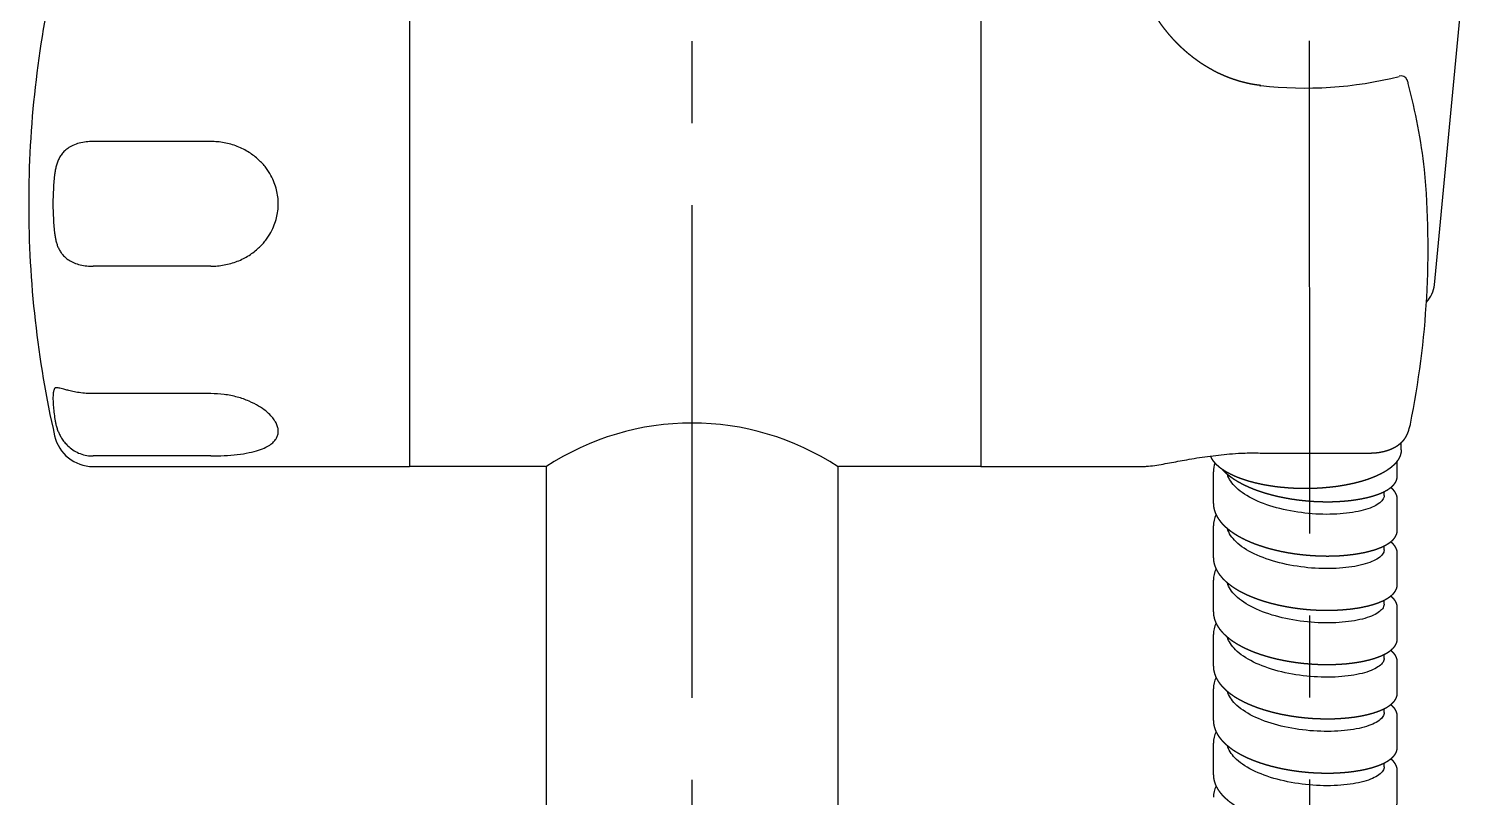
# Model space of a CAD drawing. Header units: millimetres. Extents: x 12827 to 13247, y 6457 to 7051.
# Drawn here: x 12938.92 to 12960.77, y 6679.04 to 6690.74 of the extents above; entities that cross this region are included whole.
import ezdxf

# ---------------------------------------------------------------- set-up
doc = ezdxf.new("R2010")
doc.units = ezdxf.units.MM
doc.header["$LTSCALE"] = 10
doc.linetypes.add('CENTER2', pattern=[1.125, 0.75, -0.125, 0.125, -0.125])
for name, color, linetype in [('CENTER', 1, 'CENTER2'), ('DWG', 7, 'Continuous'), ('W', 7, 'Continuous')]:
    doc.layers.add(name, color=color, linetype=linetype)

# ---------------------------------------------------------------- blocks, each defined once
blk = doc.blocks.new('A$C79601A18')
at = {"layer": 'W'}
for p, q in [((43.885, 49.143), (44.324, 53.746)), ((43.378, 46.627), (43.378, 46.737)), ((43.318, 46.225), (43.318, 46.458)), ((40.518, 45.812), (40.518, 46.295)), ((43.118, 45.932), (43.118, 45.992)), ((43.318, 45.399), (43.318, 45.882)), ((40.518, 44.985), (40.518, 45.469)), ((43.118, 45.105), (43.118, 45.165)), ((43.318, 44.572), (43.318, 45.055)), ((40.518, 44.159), (40.518, 44.642)), ((43.118, 44.279), (43.118, 44.338)), ((43.318, 43.745), (43.318, 44.229)), ((40.518, 43.332), (40.518, 43.816)), ((43.118, 43.452), (43.118, 43.512)), ((43.318, 42.919), (43.318, 43.402)), ((40.518, 42.506), (40.518, 42.989)), ((43.118, 42.626), (43.118, 42.685)), ((43.318, 42.092), (43.318, 42.576)), ((40.518, 41.679), (40.518, 42.162)), ((43.118, 41.799), (43.118, 41.859)), ((43.318, 41.266), (43.318, 41.749))]:
    blk.add_line(p, q, dxfattribs=at)
for centre, radius, start, end in [((43.41, 49.202), 0.479, 317.2842, 352.9621), ((40.904, 46.293), 0.386, 159.6315, 179.6954), ((40.918, 45.465), 0.4, 153.9249, 179.4086), ((40.918, 44.638), 0.4, 153.9249, 179.4086), ((40.918, 43.811), 0.4, 153.9249, 179.4086), ((40.918, 42.985), 0.4, 153.9249, 179.4086), ((40.918, 42.158), 0.4, 153.9249, 179.4086), ((40.918, 41.332), 0.4, 153.9249, 179.4086)]:
    blk.add_arc(centre, radius, start, end, dxfattribs=at)
for points, degree, knots in [([(43.378, 46.627), (43.378, 46.612), (43.376, 46.596), (43.374, 46.581), (43.37, 46.566), (43.366, 46.55), (43.361, 46.535), (43.355, 46.52), (43.348, 46.506), (43.34, 46.491), (43.331, 46.476), (43.321, 46.462), (43.31, 46.447), (43.299, 46.433), (43.287, 46.42), (43.274, 46.406), (43.26, 46.392), (43.245, 46.379), (43.23, 46.366), (43.214, 46.353), (43.197, 46.34), (43.179, 46.328), (43.161, 46.315), (43.142, 46.303), (43.122, 46.291), (43.101, 46.279), (43.08, 46.268), (43.057, 46.256), (43.034, 46.245), (43.011, 46.234), (42.986, 46.223), (42.961, 46.213), (42.936, 46.203), (42.91, 46.193), (42.883, 46.183), (42.855, 46.173), (42.827, 46.164), (42.799, 46.155), (42.769, 46.147), (42.74, 46.139), (42.71, 46.131), (42.68, 46.123), (42.649, 46.116), (42.617, 46.109), (42.586, 46.102), (42.553, 46.096), (42.521, 46.089), (42.488, 46.084), (42.455, 46.078), (42.421, 46.073), (42.387, 46.068), (42.353, 46.064), (42.319, 46.06), (42.284, 46.056), (42.249, 46.053), (42.214, 46.05), (42.179, 46.047), (42.144, 46.044), (42.108, 46.042), (42.073, 46.041), (42.037, 46.039), (42.001, 46.038), (41.966, 46.038), (41.93, 46.037), (41.894, 46.038), (41.858, 46.038), (41.822, 46.039), (41.787, 46.04), (41.751, 46.041), (41.716, 46.043), (41.68, 46.045), (41.645, 46.048), (41.61, 46.051), (41.575, 46.054), (41.54, 46.057), (41.506, 46.061), (41.472, 46.065), (41.438, 46.07), (41.404, 46.075), (41.371, 46.08), (41.337, 46.086), (41.305, 46.091), (41.272, 46.098), (41.241, 46.104), (41.209, 46.111), (41.178, 46.118), (41.147, 46.125), (41.117, 46.133), (41.087, 46.141), (41.058, 46.149), (41.029, 46.158), (41.001, 46.167), (40.973, 46.176), (40.946, 46.186), (40.92, 46.195), (40.894, 46.205), (40.868, 46.215), (40.844, 46.226), (40.82, 46.237), (40.796, 46.248), (40.774, 46.259), (40.752, 46.27), (40.73, 46.282), (40.71, 46.294), (40.69, 46.306), (40.67, 46.319), (40.652, 46.331), (40.634, 46.344), (40.617, 46.357), (40.601, 46.37), (40.586, 46.384), (40.571, 46.397), (40.557, 46.411), (40.545, 46.425), (40.533, 46.439), (40.521, 46.453), (40.511, 46.468), (40.501, 46.483), (40.492, 46.499), (40.484, 46.514), (40.478, 46.53)], 1, [3.141593, 3.141593, 3.166438, 3.191283, 3.216128, 3.240973, 3.265818, 3.290664, 3.315509, 3.340354, 3.365199, 3.390044, 3.414889, 3.439735, 3.464352, 3.48897, 3.513588, 3.538206, 3.562824, 3.587441, 3.612059, 3.636677, 3.661295, 3.685913, 3.71053, 3.735148, 3.759766, 3.784752, 3.809738, 3.834724, 3.85971, 3.884696, 3.909682, 3.934668, 3.959654, 3.98464, 4.009626, 4.034612, 4.059598, 4.084584, 4.109412, 4.134241, 4.159069, 4.183898, 4.208726, 4.233555, 4.258383, 4.283212, 4.30804, 4.332868, 4.357697, 4.382525, 4.407354, 4.432103, 4.456853, 4.481602, 4.506351, 4.531101, 4.55585, 4.580599, 4.605349, 4.630098, 4.654847, 4.679597, 4.704346, 4.729096, 4.753825, 4.778554, 4.803284, 4.828013, 4.852742, 4.877472, 4.902201, 4.92693, 4.95166, 4.976389, 5.001119, 5.025848, 5.050577, 5.075332, 5.100086, 5.12484, 5.149594, 5.174349, 5.199103, 5.223857, 5.248611, 5.273366, 5.29812, 5.322874, 5.347628, 5.372382, 5.397223, 5.422064, 5.446905, 5.471746, 5.496587, 5.521428, 5.546269, 5.57111, 5.595951, 5.620792, 5.645633, 5.670474, 5.695315, 5.720314, 5.745312, 5.770311, 5.79531, 5.820308, 5.845307, 5.870306, 5.895304, 5.920303, 5.945301, 5.9703, 5.995299, 6.020297, 6.046586, 6.072875, 6.099164, 6.124767, 6.124767]), ([(40.652, 46.331), (40.667, 46.315), (40.684, 46.299), (40.701, 46.282), (40.719, 46.266), (40.738, 46.251), (40.757, 46.235), (40.777, 46.22), (40.798, 46.205), (40.819, 46.19), (40.841, 46.176), (40.864, 46.162), (40.887, 46.148), (40.911, 46.134), (40.936, 46.121), (40.961, 46.107), (40.987, 46.094), (41.013, 46.082), (41.04, 46.07), (41.068, 46.057), (41.095, 46.046), (41.124, 46.034), (41.153, 46.023), (41.182, 46.012), (41.212, 46.001), (41.243, 45.991), (41.274, 45.981), (41.305, 45.971), (41.337, 45.962), (41.369, 45.953), (41.401, 45.944), (41.434, 45.936), (41.467, 45.928), (41.5, 45.92), (41.533, 45.913), (41.566, 45.906), (41.6, 45.899), (41.634, 45.893), (41.668, 45.887), (41.702, 45.881), (41.737, 45.876), (41.771, 45.871), (41.805, 45.866), (41.84, 45.862), (41.875, 45.858), (41.909, 45.855), (41.944, 45.851), (41.981, 45.848), (42.018, 45.846), (42.055, 45.843), (42.092, 45.842), (42.129, 45.84), (42.166, 45.839), (42.203, 45.838), (42.239, 45.838), (42.275, 45.838), (42.311, 45.838), (42.347, 45.839), (42.382, 45.84), (42.417, 45.842), (42.451, 45.844), (42.485, 45.846), (42.519, 45.849), (42.552, 45.852), (42.585, 45.855), (42.618, 45.859), (42.65, 45.863), (42.681, 45.868), (42.712, 45.873), (42.742, 45.878), (42.772, 45.883), (42.801, 45.889), (42.829, 45.895), (42.857, 45.901), (42.884, 45.908), (42.911, 45.915), (42.937, 45.922), (42.962, 45.93), (42.986, 45.938), (43.01, 45.946), (43.033, 45.954), (43.055, 45.963), (43.076, 45.972), (43.097, 45.981), (43.117, 45.991), (43.136, 46.001), (43.154, 46.011), (43.172, 46.021), (43.188, 46.032), (43.204, 46.043), (43.219, 46.054), (43.232, 46.065), (43.245, 46.077), (43.257, 46.089), (43.268, 46.101), (43.277, 46.113), (43.285, 46.124), (43.293, 46.136), (43.299, 46.148), (43.305, 46.161), (43.31, 46.173), (43.313, 46.186), (43.316, 46.199), (43.318, 46.212), (43.318, 46.225)], 1, [3.008282, 3.008282, 3.174911, 3.352374, 3.529838, 3.707301, 3.884765, 4.062228, 4.239692, 4.414555, 4.589417, 4.76428, 4.939143, 5.114006, 5.288868, 5.463731, 5.638594, 5.813456, 5.988319, 6.163182, 6.338045, 6.512907, 6.688132, 6.863357, 7.038582, 7.213807, 7.389032, 7.564256, 7.739481, 7.914706, 8.089931, 8.265156, 8.440381, 8.615605, 8.79083, 8.96412, 9.13741, 9.3107, 9.48399, 9.65728, 9.830571, 10.003861, 10.177151, 10.350441, 10.523731, 10.697021, 10.870311, 11.043601, 11.230213, 11.416825, 11.603437, 11.790048, 11.97666, 12.163272, 12.349884, 12.536496, 12.723108, 12.90972, 13.096332, 13.282944, 13.469348, 13.655752, 13.842156, 14.02856, 14.214964, 14.401368, 14.587772, 14.774177, 14.960581, 15.146985, 15.333389, 15.519793, 15.70704, 15.894286, 16.081533, 16.268779, 16.456026, 16.643272, 16.830519, 17.017765, 17.205012, 17.392258, 17.579505, 17.766751, 17.95705, 18.14735, 18.337649, 18.527948, 18.718248, 18.908547, 19.098846, 19.289146, 19.479445, 19.669744, 19.860044, 20.050343, 20.222317, 20.394291, 20.566265, 20.738239, 20.910213, 21.082187, 21.254161, 21.426135, 21.598109, 21.770083, 21.770083]), ([(43.118, 45.932), (43.118, 45.926), (43.114, 45.878), (43.038, 45.789), (42.781, 45.691), (42.408, 45.639), (41.969, 45.648), (41.523, 45.722), (41.13, 45.858), (40.847, 46.042), (40.752, 46.184), (40.731, 46.256)], 3, [83.745517, 83.745517, 83.745517, 83.745517, 83.798459, 84.167615, 84.536771, 84.905927, 85.275084, 85.64424, 86.013396, 86.382552, 86.739306, 86.739306, 86.739306, 86.739306]), ([(43.318, 45.882), (43.318, 45.894), (43.316, 45.907), (43.314, 45.919), (43.31, 45.931), (43.306, 45.943), (43.301, 45.955), (43.295, 45.966), (43.289, 45.978), (43.281, 45.989), (43.273, 46), (43.264, 46.011), (43.254, 46.022), (43.243, 46.033), (43.23, 46.044), (43.218, 46.054)], 1, [0, 0, 0.162538, 0.325076, 0.487614, 0.650151, 0.812689, 0.975227, 1.137765, 1.300303, 1.462841, 1.625379, 1.787916, 1.964571, 2.141225, 2.31788, 2.4851, 2.4851]), ([(40.518, 45.812), (40.519, 45.793), (40.52, 45.774), (40.522, 45.756), (40.526, 45.737), (40.53, 45.718), (40.535, 45.7), (40.542, 45.681), (40.549, 45.663), (40.556, 45.645), (40.565, 45.627), (40.575, 45.609), (40.585, 45.592), (40.597, 45.574), (40.609, 45.557), (40.623, 45.539), (40.637, 45.522), (40.651, 45.505), (40.667, 45.489), (40.684, 45.472), (40.701, 45.456), (40.719, 45.44), (40.738, 45.424), (40.757, 45.408), (40.777, 45.393), (40.798, 45.378), (40.819, 45.364), (40.841, 45.349), (40.864, 45.335), (40.887, 45.321), (40.911, 45.307), (40.936, 45.294), (40.961, 45.281), (40.987, 45.268), (41.013, 45.255), (41.04, 45.243), (41.068, 45.231), (41.095, 45.219), (41.124, 45.208), (41.153, 45.196), (41.182, 45.186), (41.212, 45.175), (41.243, 45.165), (41.274, 45.155), (41.305, 45.145), (41.337, 45.135), (41.369, 45.126), (41.401, 45.118), (41.434, 45.109), (41.467, 45.101), (41.5, 45.094), (41.533, 45.086), (41.566, 45.079), (41.6, 45.073), (41.634, 45.066), (41.668, 45.06), (41.702, 45.055), (41.737, 45.049), (41.771, 45.044), (41.805, 45.04), (41.84, 45.036), (41.875, 45.032), (41.909, 45.028), (41.944, 45.025), (41.981, 45.022), (42.018, 45.019), (42.055, 45.017), (42.092, 45.015), (42.129, 45.013), (42.166, 45.012), (42.203, 45.012), (42.239, 45.011), (42.275, 45.011), (42.311, 45.012), (42.347, 45.013), (42.382, 45.014), (42.417, 45.015), (42.451, 45.017), (42.485, 45.02), (42.519, 45.022), (42.552, 45.025), (42.585, 45.029), (42.618, 45.033), (42.65, 45.037), (42.681, 45.041), (42.712, 45.046), (42.742, 45.051), (42.772, 45.057), (42.801, 45.062), (42.829, 45.068), (42.857, 45.075), (42.884, 45.082), (42.911, 45.089), (42.937, 45.096), (42.962, 45.103), (42.986, 45.111), (43.01, 45.119), (43.033, 45.128), (43.055, 45.137), (43.076, 45.145), (43.097, 45.155), (43.117, 45.164), (43.136, 45.174), (43.154, 45.184), (43.172, 45.195), (43.188, 45.205), (43.204, 45.216), (43.219, 45.227), (43.232, 45.239), (43.245, 45.25), (43.257, 45.262), (43.268, 45.275), (43.277, 45.286), (43.285, 45.298), (43.293, 45.31), (43.299, 45.322), (43.305, 45.334), (43.31, 45.347), (43.313, 45.36), (43.316, 45.373), (43.318, 45.386), (43.318, 45.399)], 1, [0, 0, 0.175844, 0.351688, 0.527533, 0.703377, 0.879221, 1.055065, 1.23091, 1.406754, 1.582598, 1.758442, 1.934287, 2.110131, 2.287594, 2.465058, 2.642521, 2.819985, 2.997449, 3.174912, 3.352376, 3.529839, 3.707303, 3.884766, 4.06223, 4.239693, 4.414556, 4.589419, 4.764281, 4.939144, 5.114007, 5.28887, 5.463732, 5.638595, 5.813458, 5.988321, 6.163183, 6.338046, 6.512909, 6.688134, 6.863358, 7.038583, 7.213808, 7.389033, 7.564258, 7.739483, 7.914707, 8.089932, 8.265157, 8.440382, 8.615607, 8.790832, 8.964122, 9.137412, 9.310702, 9.483992, 9.657282, 9.830572, 10.003862, 10.177152, 10.350442, 10.523732, 10.697022, 10.870312, 11.043602, 11.230214, 11.416826, 11.603438, 11.79005, 11.976662, 12.163274, 12.349885, 12.536497, 12.723109, 12.909721, 13.096333, 13.282945, 13.469349, 13.655753, 13.842157, 14.028561, 14.214966, 14.40137, 14.587774, 14.774178, 14.960582, 15.146986, 15.33339, 15.519794, 15.707041, 15.894287, 16.081534, 16.26878, 16.456027, 16.643273, 16.83052, 17.017766, 17.205013, 17.392259, 17.579506, 17.766752, 17.957052, 18.147351, 18.33765, 18.52795, 18.718249, 18.908548, 19.098848, 19.289147, 19.479446, 19.669746, 19.860045, 20.050344, 20.222318, 20.394292, 20.566266, 20.73824, 20.910214, 21.082188, 21.254162, 21.426136, 21.59811, 21.770083, 21.770083]), ([(43.118, 45.105), (43.118, 45.098), (43.113, 45.049), (43.034, 44.96), (42.774, 44.863), (42.399, 44.812), (41.959, 44.822), (41.514, 44.898), (41.123, 45.035), (40.844, 45.218), (40.752, 45.359), (40.731, 45.429)], 3, [77.462332, 77.462332, 77.462332, 77.462332, 77.522803, 77.891959, 78.261116, 78.630272, 78.999428, 79.368584, 79.737741, 80.106897, 80.456121, 80.456121, 80.456121, 80.456121]), ([(43.318, 45.055), (43.318, 45.068), (43.316, 45.08), (43.314, 45.092), (43.31, 45.104), (43.306, 45.116), (43.301, 45.128), (43.295, 45.14), (43.289, 45.151), (43.281, 45.162), (43.273, 45.173), (43.264, 45.184), (43.254, 45.195), (43.243, 45.206), (43.23, 45.217), (43.218, 45.227)], 1, [0, 0, 0.162538, 0.325076, 0.487614, 0.650152, 0.81269, 0.975228, 1.137766, 1.300303, 1.462841, 1.625379, 1.787917, 1.964572, 2.141226, 2.317881, 2.4851, 2.4851]), ([(40.518, 44.985), (40.519, 44.967), (40.52, 44.948), (40.522, 44.929), (40.526, 44.91), (40.53, 44.892), (40.535, 44.873), (40.542, 44.855), (40.549, 44.837), (40.556, 44.818), (40.565, 44.8), (40.575, 44.783), (40.585, 44.765), (40.597, 44.747), (40.609, 44.73), (40.623, 44.713), (40.637, 44.696), (40.651, 44.679), (40.667, 44.662), (40.684, 44.646), (40.701, 44.629), (40.719, 44.613), (40.738, 44.597), (40.757, 44.582), (40.777, 44.567), (40.798, 44.552), (40.819, 44.537), (40.841, 44.523), (40.864, 44.508), (40.887, 44.495), (40.911, 44.481), (40.936, 44.467), (40.961, 44.454), (40.987, 44.441), (41.013, 44.429), (41.04, 44.416), (41.068, 44.404), (41.095, 44.393), (41.124, 44.381), (41.153, 44.37), (41.182, 44.359), (41.212, 44.348), (41.243, 44.338), (41.274, 44.328), (41.305, 44.318), (41.337, 44.309), (41.369, 44.3), (41.401, 44.291), (41.434, 44.283), (41.467, 44.275), (41.5, 44.267), (41.533, 44.26), (41.566, 44.253), (41.6, 44.246), (41.634, 44.24), (41.668, 44.234), (41.702, 44.228), (41.737, 44.223), (41.771, 44.218), (41.805, 44.213), (41.84, 44.209), (41.875, 44.205), (41.909, 44.201), (41.944, 44.198), (41.981, 44.195), (42.018, 44.192), (42.055, 44.19), (42.092, 44.188), (42.129, 44.187), (42.166, 44.186), (42.203, 44.185), (42.239, 44.185), (42.275, 44.185), (42.311, 44.185), (42.347, 44.186), (42.382, 44.187), (42.417, 44.189), (42.451, 44.191), (42.485, 44.193), (42.519, 44.196), (42.552, 44.199), (42.585, 44.202), (42.618, 44.206), (42.65, 44.21), (42.681, 44.215), (42.712, 44.219), (42.742, 44.224), (42.772, 44.23), (42.801, 44.236), (42.829, 44.242), (42.857, 44.248), (42.884, 44.255), (42.911, 44.262), (42.937, 44.269), (42.962, 44.277), (42.986, 44.285), (43.01, 44.293), (43.033, 44.301), (43.055, 44.31), (43.076, 44.319), (43.097, 44.328), (43.117, 44.338), (43.136, 44.348), (43.154, 44.358), (43.172, 44.368), (43.188, 44.379), (43.204, 44.39), (43.219, 44.401), (43.232, 44.412), (43.245, 44.424), (43.257, 44.436), (43.268, 44.448), (43.277, 44.459), (43.285, 44.471), (43.293, 44.483), (43.299, 44.495), (43.305, 44.508), (43.31, 44.52), (43.313, 44.533), (43.316, 44.546), (43.318, 44.559), (43.318, 44.572)], 1, [0, 0, 0.175844, 0.351689, 0.527533, 0.703377, 0.879222, 1.055066, 1.23091, 1.406755, 1.582599, 1.758443, 1.934288, 2.110132, 2.287596, 2.465059, 2.642523, 2.819986, 2.99745, 3.174913, 3.352377, 3.52984, 3.707304, 3.884768, 4.062231, 4.239695, 4.414557, 4.58942, 4.764283, 4.939146, 5.114008, 5.288871, 5.463734, 5.638596, 5.813459, 5.988322, 6.163185, 6.338047, 6.51291, 6.688135, 6.86336, 7.038585, 7.213809, 7.389034, 7.564259, 7.739484, 7.914709, 8.089934, 8.265158, 8.440383, 8.615608, 8.790833, 8.964123, 9.137413, 9.310703, 9.483993, 9.657283, 9.830573, 10.003863, 10.177153, 10.350443, 10.523733, 10.697023, 10.870313, 11.043604, 11.230215, 11.416827, 11.603439, 11.790051, 11.976663, 12.163275, 12.349887, 12.536499, 12.723111, 12.909723, 13.096334, 13.282946, 13.46935, 13.655755, 13.842159, 14.028563, 14.214967, 14.401371, 14.587775, 14.774179, 14.960583, 15.146987, 15.333392, 15.519796, 15.707042, 15.894289, 16.081535, 16.268782, 16.456028, 16.643275, 16.830521, 17.017768, 17.205014, 17.392261, 17.579507, 17.766754, 17.957053, 18.147352, 18.337652, 18.527951, 18.71825, 18.90855, 19.098849, 19.289148, 19.479448, 19.669747, 19.860046, 20.050346, 20.222319, 20.394293, 20.566267, 20.738241, 20.910215, 21.082188, 21.254162, 21.426136, 21.59811, 21.770083, 21.770083]), ([(43.118, 44.279), (43.118, 44.271), (43.112, 44.221), (43.03, 44.131), (42.768, 44.034), (42.391, 43.985), (41.95, 43.997), (41.505, 44.073), (41.116, 44.212), (40.842, 44.395), (40.751, 44.534), (40.731, 44.603)], 3, [71.179147, 71.179147, 71.179147, 71.179147, 71.247148, 71.616304, 71.98546, 72.354616, 72.723773, 73.092929, 73.462085, 73.831241, 74.172936, 74.172936, 74.172936, 74.172936]), ([(43.318, 44.229), (43.318, 44.241), (43.316, 44.254), (43.314, 44.266), (43.31, 44.278), (43.306, 44.29), (43.301, 44.302), (43.295, 44.313), (43.289, 44.325), (43.281, 44.336), (43.273, 44.347), (43.264, 44.357), (43.254, 44.369), (43.243, 44.38), (43.23, 44.39), (43.218, 44.4)], 1, [0, 0, 0.162538, 0.325076, 0.487614, 0.650152, 0.81269, 0.975228, 1.137766, 1.300304, 1.462842, 1.62538, 1.787918, 1.964573, 2.141227, 2.317882, 2.4851, 2.4851]), ([(40.518, 44.159), (40.519, 44.14), (40.52, 44.121), (40.522, 44.103), (40.526, 44.084), (40.53, 44.065), (40.535, 44.047), (40.542, 44.028), (40.549, 44.01), (40.556, 43.992), (40.565, 43.974), (40.575, 43.956), (40.585, 43.938), (40.597, 43.921), (40.609, 43.903), (40.623, 43.886), (40.637, 43.869), (40.651, 43.852), (40.667, 43.835), (40.684, 43.819), (40.701, 43.803), (40.719, 43.787), (40.738, 43.771), (40.757, 43.755), (40.777, 43.74), (40.798, 43.725), (40.819, 43.71), (40.841, 43.696), (40.864, 43.682), (40.887, 43.668), (40.911, 43.654), (40.936, 43.641), (40.961, 43.628), (40.987, 43.615), (41.013, 43.602), (41.04, 43.59), (41.068, 43.578), (41.095, 43.566), (41.124, 43.554), (41.153, 43.543), (41.182, 43.532), (41.212, 43.522), (41.243, 43.511), (41.274, 43.501), (41.305, 43.492), (41.337, 43.482), (41.369, 43.473), (41.401, 43.464), (41.434, 43.456), (41.467, 43.448), (41.5, 43.44), (41.533, 43.433), (41.566, 43.426), (41.6, 43.419), (41.634, 43.413), (41.668, 43.407), (41.702, 43.402), (41.737, 43.396), (41.771, 43.391), (41.805, 43.387), (41.84, 43.382), (41.875, 43.378), (41.909, 43.375), (41.944, 43.372), (41.981, 43.369), (42.018, 43.366), (42.055, 43.364), (42.092, 43.362), (42.129, 43.36), (42.166, 43.359), (42.203, 43.358), (42.239, 43.358), (42.275, 43.358), (42.311, 43.359), (42.347, 43.359), (42.382, 43.361), (42.417, 43.362), (42.451, 43.364), (42.485, 43.367), (42.519, 43.369), (42.552, 43.372), (42.585, 43.376), (42.618, 43.379), (42.65, 43.384), (42.681, 43.388), (42.712, 43.393), (42.742, 43.398), (42.772, 43.403), (42.801, 43.409), (42.829, 43.415), (42.857, 43.422), (42.884, 43.428), (42.911, 43.435), (42.937, 43.443), (42.962, 43.45), (42.986, 43.458), (43.01, 43.466), (43.033, 43.475), (43.055, 43.483), (43.076, 43.492), (43.097, 43.502), (43.117, 43.511), (43.136, 43.521), (43.154, 43.531), (43.172, 43.541), (43.188, 43.552), (43.204, 43.563), (43.219, 43.574), (43.232, 43.585), (43.245, 43.597), (43.257, 43.609), (43.268, 43.621), (43.277, 43.633), (43.285, 43.644), (43.293, 43.656), (43.299, 43.669), (43.305, 43.681), (43.31, 43.694), (43.313, 43.706), (43.316, 43.719), (43.318, 43.732), (43.318, 43.745)], 1, [0, 0, 0.175844, 0.351689, 0.527533, 0.703378, 0.879222, 1.055067, 1.230911, 1.406756, 1.5826, 1.758445, 1.934289, 2.110133, 2.287597, 2.465061, 2.642524, 2.819988, 2.997451, 3.174915, 3.352378, 3.529842, 3.707305, 3.884769, 4.062232, 4.239696, 4.414559, 4.589421, 4.764284, 4.939147, 5.11401, 5.288872, 5.463735, 5.638598, 5.81346, 5.988323, 6.163186, 6.338049, 6.512911, 6.688136, 6.863361, 7.038586, 7.213811, 7.389036, 7.56426, 7.739485, 7.91471, 8.089935, 8.26516, 8.440385, 8.615609, 8.790834, 8.964124, 9.137414, 9.310704, 9.483994, 9.657284, 9.830575, 10.003865, 10.177155, 10.350445, 10.523735, 10.697025, 10.870315, 11.043605, 11.230217, 11.416829, 11.603441, 11.790052, 11.976664, 12.163276, 12.349888, 12.5365, 12.723112, 12.909724, 13.096336, 13.282948, 13.469352, 13.655756, 13.84216, 14.028564, 14.214968, 14.401372, 14.587776, 14.774181, 14.960585, 15.146989, 15.333393, 15.519797, 15.707044, 15.89429, 16.081537, 16.268783, 16.45603, 16.643276, 16.830523, 17.017769, 17.205016, 17.392262, 17.579509, 17.766755, 17.957054, 18.147354, 18.337653, 18.527952, 18.718252, 18.908551, 19.09885, 19.28915, 19.479449, 19.669748, 19.860048, 20.050347, 20.222321, 20.394294, 20.566268, 20.738242, 20.910215, 21.082189, 21.254162, 21.426136, 21.59811, 21.770083, 21.770083]), ([(43.118, 43.452), (43.118, 43.444), (43.111, 43.393), (43.026, 43.302), (42.761, 43.206), (42.382, 43.158), (41.941, 43.171), (41.497, 43.249), (41.109, 43.388), (40.839, 43.571), (40.751, 43.709), (40.731, 43.776)], 3, [64.895962, 64.895962, 64.895962, 64.895962, 64.971492, 65.340648, 65.709805, 66.078961, 66.448117, 66.817273, 67.18643, 67.555586, 67.88975, 67.88975, 67.88975, 67.88975]), ([(43.318, 43.402), (43.318, 43.415), (43.316, 43.427), (43.314, 43.439), (43.31, 43.451), (43.306, 43.463), (43.301, 43.475), (43.295, 43.487), (43.289, 43.498), (43.281, 43.509), (43.273, 43.52), (43.264, 43.531), (43.254, 43.542), (43.243, 43.553), (43.23, 43.564), (43.218, 43.574)], 1, [0, 0, 0.162538, 0.325076, 0.487614, 0.650152, 0.812691, 0.975229, 1.137767, 1.300305, 1.462843, 1.625381, 1.787919, 1.964574, 2.141228, 2.317882, 2.4851, 2.4851]), ([(40.518, 43.332), (40.519, 43.313), (40.52, 43.295), (40.522, 43.276), (40.526, 43.257), (40.53, 43.239), (40.535, 43.22), (40.542, 43.202), (40.549, 43.183), (40.556, 43.165), (40.565, 43.147), (40.575, 43.129), (40.585, 43.112), (40.597, 43.094), (40.609, 43.077), (40.623, 43.059), (40.637, 43.042), (40.651, 43.026), (40.667, 43.009), (40.684, 42.992), (40.701, 42.976), (40.719, 42.96), (40.738, 42.944), (40.757, 42.929), (40.777, 42.913), (40.798, 42.899), (40.819, 42.884), (40.841, 42.869), (40.864, 42.855), (40.887, 42.841), (40.911, 42.828), (40.936, 42.814), (40.961, 42.801), (40.987, 42.788), (41.013, 42.775), (41.04, 42.763), (41.068, 42.751), (41.095, 42.739), (41.124, 42.728), (41.153, 42.717), (41.182, 42.706), (41.212, 42.695), (41.243, 42.685), (41.274, 42.675), (41.305, 42.665), (41.337, 42.656), (41.369, 42.647), (41.401, 42.638), (41.434, 42.629), (41.467, 42.621), (41.5, 42.614), (41.533, 42.606), (41.566, 42.599), (41.6, 42.593), (41.634, 42.587), (41.668, 42.581), (41.702, 42.575), (41.737, 42.57), (41.771, 42.565), (41.805, 42.56), (41.84, 42.556), (41.875, 42.552), (41.909, 42.548), (41.944, 42.545), (41.981, 42.542), (42.018, 42.539), (42.055, 42.537), (42.092, 42.535), (42.129, 42.534), (42.166, 42.533), (42.203, 42.532), (42.239, 42.531), (42.275, 42.532), (42.311, 42.532), (42.347, 42.533), (42.382, 42.534), (42.417, 42.536), (42.451, 42.538), (42.485, 42.54), (42.519, 42.543), (42.552, 42.546), (42.585, 42.549), (42.618, 42.553), (42.65, 42.557), (42.681, 42.561), (42.712, 42.566), (42.742, 42.571), (42.772, 42.577), (42.801, 42.582), (42.829, 42.589), (42.857, 42.595), (42.884, 42.602), (42.911, 42.609), (42.937, 42.616), (42.962, 42.624), (42.986, 42.632), (43.01, 42.64), (43.033, 42.648), (43.055, 42.657), (43.076, 42.666), (43.097, 42.675), (43.117, 42.684), (43.136, 42.694), (43.154, 42.704), (43.172, 42.715), (43.188, 42.725), (43.204, 42.736), (43.219, 42.747), (43.232, 42.759), (43.245, 42.771), (43.257, 42.783), (43.268, 42.795), (43.277, 42.806), (43.285, 42.818), (43.293, 42.83), (43.299, 42.842), (43.305, 42.854), (43.31, 42.867), (43.313, 42.88), (43.316, 42.893), (43.318, 42.906), (43.318, 42.919)], 1, [0, 0, 0.175845, 0.351689, 0.527534, 0.703378, 0.879223, 1.055067, 1.230912, 1.406757, 1.582601, 1.758446, 1.93429, 2.110135, 2.287598, 2.465062, 2.642525, 2.819989, 2.997452, 3.174916, 3.35238, 3.529843, 3.707307, 3.88477, 4.062234, 4.239697, 4.41456, 4.589423, 4.764285, 4.939148, 5.114011, 5.288874, 5.463736, 5.638599, 5.813462, 5.988325, 6.163187, 6.33805, 6.512913, 6.688138, 6.863362, 7.038587, 7.213812, 7.389037, 7.564262, 7.739487, 7.914711, 8.089936, 8.265161, 8.440386, 8.615611, 8.790836, 8.964126, 9.137416, 9.310706, 9.483996, 9.657286, 9.830576, 10.003866, 10.177156, 10.350446, 10.523736, 10.697026, 10.870316, 11.043606, 11.230218, 11.41683, 11.603442, 11.790054, 11.976666, 12.163278, 12.349889, 12.536501, 12.723113, 12.909725, 13.096337, 13.282949, 13.469353, 13.655757, 13.842161, 14.028565, 14.214969, 14.401374, 14.587778, 14.774182, 14.960586, 15.14699, 15.333394, 15.519798, 15.707045, 15.894291, 16.081538, 16.268784, 16.456031, 16.643277, 16.830524, 17.01777, 17.205017, 17.392263, 17.57951, 17.766756, 17.957056, 18.147355, 18.337654, 18.527954, 18.718253, 18.908552, 19.098852, 19.289151, 19.47945, 19.66975, 19.860049, 20.050348, 20.222322, 20.394295, 20.566269, 20.738242, 20.910216, 21.082189, 21.254163, 21.426136, 21.59811, 21.770083, 21.770083]), ([(43.118, 42.626), (43.118, 42.616), (43.111, 42.564), (43.022, 42.473), (42.754, 42.378), (42.374, 42.331), (41.932, 42.345), (41.488, 42.425), (41.102, 42.565), (40.837, 42.747), (40.751, 42.884), (40.731, 42.949)], 3, [58.612776, 58.612776, 58.612776, 58.612776, 58.695837, 59.064993, 59.434149, 59.803305, 60.172462, 60.541618, 60.910774, 61.27993, 61.606565, 61.606565, 61.606565, 61.606565]), ([(43.318, 42.576), (43.318, 42.588), (43.316, 42.6), (43.314, 42.613), (43.31, 42.625), (43.306, 42.637), (43.301, 42.648), (43.295, 42.66), (43.289, 42.671), (43.281, 42.683), (43.273, 42.694), (43.264, 42.704), (43.254, 42.715), (43.243, 42.726), (43.23, 42.737), (43.218, 42.747)], 1, [0, 0, 0.162538, 0.325076, 0.487615, 0.650153, 0.812691, 0.975229, 1.137767, 1.300306, 1.462844, 1.625382, 1.78792, 1.964575, 2.141229, 2.317883, 2.4851, 2.4851]), ([(40.518, 42.506), (40.519, 42.487), (40.52, 42.468), (40.522, 42.449), (40.526, 42.431), (40.53, 42.412), (40.535, 42.393), (40.542, 42.375), (40.549, 42.357), (40.556, 42.339), (40.565, 42.321), (40.575, 42.303), (40.585, 42.285), (40.597, 42.268), (40.609, 42.25), (40.623, 42.233), (40.637, 42.216), (40.651, 42.199), (40.667, 42.182), (40.684, 42.166), (40.701, 42.149), (40.719, 42.133), (40.738, 42.118), (40.757, 42.102), (40.777, 42.087), (40.798, 42.072), (40.819, 42.057), (40.841, 42.043), (40.864, 42.029), (40.887, 42.015), (40.911, 42.001), (40.936, 41.988), (40.961, 41.974), (40.987, 41.961), (41.013, 41.949), (41.04, 41.936), (41.068, 41.924), (41.095, 41.913), (41.124, 41.901), (41.153, 41.89), (41.182, 41.879), (41.212, 41.868), (41.243, 41.858), (41.274, 41.848), (41.305, 41.838), (41.337, 41.829), (41.369, 41.82), (41.401, 41.811), (41.434, 41.803), (41.467, 41.795), (41.5, 41.787), (41.533, 41.78), (41.566, 41.773), (41.6, 41.766), (41.634, 41.76), (41.668, 41.754), (41.702, 41.748), (41.737, 41.743), (41.771, 41.738), (41.805, 41.733), (41.84, 41.729), (41.875, 41.725), (41.909, 41.722), (41.944, 41.718), (41.981, 41.715), (42.018, 41.713), (42.055, 41.71), (42.092, 41.709), (42.129, 41.707), (42.166, 41.706), (42.203, 41.705), (42.239, 41.705), (42.275, 41.705), (42.311, 41.705), (42.347, 41.706), (42.382, 41.707), (42.417, 41.709), (42.451, 41.711), (42.485, 41.713), (42.519, 41.716), (42.552, 41.719), (42.585, 41.722), (42.618, 41.726), (42.65, 41.73), (42.681, 41.735), (42.712, 41.74), (42.742, 41.745), (42.772, 41.75), (42.801, 41.756), (42.829, 41.762), (42.857, 41.768), (42.884, 41.775), (42.911, 41.782), (42.937, 41.789), (42.962, 41.797), (42.986, 41.805), (43.01, 41.813), (43.033, 41.821), (43.055, 41.83), (43.076, 41.839), (43.097, 41.848), (43.117, 41.858), (43.136, 41.868), (43.154, 41.878), (43.172, 41.888), (43.188, 41.899), (43.204, 41.91), (43.219, 41.921), (43.232, 41.932), (43.245, 41.944), (43.257, 41.956), (43.268, 41.968), (43.277, 41.98), (43.285, 41.991), (43.293, 42.003), (43.299, 42.015), (43.305, 42.028), (43.31, 42.04), (43.313, 42.053), (43.316, 42.066), (43.318, 42.079), (43.318, 42.092)], 1, [0, 0, 0.175845, 0.351689, 0.527534, 0.703379, 0.879223, 1.055068, 1.230913, 1.406757, 1.582602, 1.758447, 1.934291, 2.110136, 2.2876, 2.465063, 2.642527, 2.81999, 2.997454, 3.174917, 3.352381, 3.529844, 3.707308, 3.884771, 4.062235, 4.239698, 4.414561, 4.589424, 4.764287, 4.939149, 5.114012, 5.288875, 5.463738, 5.6386, 5.813463, 5.988326, 6.163189, 6.338051, 6.512914, 6.688139, 6.863364, 7.038589, 7.213813, 7.389038, 7.564263, 7.739488, 7.914713, 8.089938, 8.265162, 8.440387, 8.615612, 8.790837, 8.964127, 9.137417, 9.310707, 9.483997, 9.657287, 9.830577, 10.003867, 10.177157, 10.350447, 10.523737, 10.697027, 10.870317, 11.043607, 11.230219, 11.416831, 11.603443, 11.790055, 11.976667, 12.163279, 12.349891, 12.536503, 12.723115, 12.909726, 13.096338, 13.28295, 13.469354, 13.655758, 13.842163, 14.028567, 14.214971, 14.401375, 14.587779, 14.774183, 14.960587, 15.146991, 15.333395, 15.5198, 15.707046, 15.894293, 16.081539, 16.268786, 16.456032, 16.643279, 16.830525, 17.017772, 17.205018, 17.392265, 17.579511, 17.766758, 17.957057, 18.147356, 18.337656, 18.527955, 18.718254, 18.908554, 19.098853, 19.289152, 19.479452, 19.669751, 19.86005, 20.05035, 20.222323, 20.394296, 20.56627, 20.738243, 20.910217, 21.08219, 21.254163, 21.426137, 21.59811, 21.770083, 21.770083]), ([(43.118, 41.799), (43.118, 41.789), (43.11, 41.736), (43.018, 41.644), (42.748, 41.55), (42.365, 41.504), (41.923, 41.52), (41.479, 41.6), (41.095, 41.742), (40.834, 41.924), (40.75, 42.059), (40.731, 42.123)], 3, [52.329591, 52.329591, 52.329591, 52.329591, 52.420181, 52.789337, 53.158494, 53.52765, 53.896806, 54.265962, 54.635118, 55.004275, 55.32338, 55.32338, 55.32338, 55.32338]), ([(43.318, 41.749), (43.318, 41.761), (43.316, 41.774), (43.314, 41.786), (43.31, 41.798), (43.306, 41.81), (43.301, 41.822), (43.295, 41.833), (43.289, 41.845), (43.281, 41.856), (43.273, 41.867), (43.264, 41.878), (43.254, 41.889), (43.243, 41.9), (43.23, 41.911), (43.218, 41.921)], 1, [0, 0, 0.162538, 0.325077, 0.487615, 0.650153, 0.812691, 0.97523, 1.137768, 1.300306, 1.462845, 1.625383, 1.787921, 1.964576, 2.14123, 2.317884, 2.4851, 2.4851]), ([(40.518, 41.679), (40.519, 41.66), (40.52, 41.641), (40.522, 41.623), (40.526, 41.604), (40.53, 41.585), (40.535, 41.567), (40.542, 41.548), (40.549, 41.53), (40.556, 41.512), (40.565, 41.494), (40.575, 41.476), (40.585, 41.459), (40.597, 41.441), (40.609, 41.424), (40.623, 41.406), (40.637, 41.389), (40.651, 41.372), (40.667, 41.356), (40.684, 41.339), (40.701, 41.323), (40.719, 41.307), (40.738, 41.291), (40.757, 41.275), (40.777, 41.26), (40.798, 41.245), (40.819, 41.231), (40.841, 41.216), (40.864, 41.202), (40.887, 41.188), (40.911, 41.174), (40.936, 41.161), (40.961, 41.148), (40.987, 41.135), (41.013, 41.122), (41.04, 41.11), (41.068, 41.098), (41.095, 41.086), (41.124, 41.075), (41.153, 41.063), (41.182, 41.053), (41.212, 41.042), (41.243, 41.032), (41.274, 41.022), (41.305, 41.012), (41.337, 41.002), (41.369, 40.993), (41.401, 40.985), (41.434, 40.976), (41.467, 40.968), (41.5, 40.96), (41.533, 40.953), (41.566, 40.946), (41.6, 40.94), (41.634, 40.933), (41.668, 40.927), (41.702, 40.922), (41.737, 40.916), (41.771, 40.911), (41.805, 40.907), (41.84, 40.903), (41.875, 40.899), (41.909, 40.895), (41.944, 40.892), (41.981, 40.889), (42.018, 40.886), (42.055, 40.884), (42.092, 40.882), (42.129, 40.88), (42.166, 40.879), (42.203, 40.879), (42.239, 40.878), (42.275, 40.878), (42.311, 40.879), (42.347, 40.88), (42.382, 40.881), (42.417, 40.882), (42.451, 40.884), (42.485, 40.887), (42.519, 40.889), (42.552, 40.892), (42.585, 40.896), (42.618, 40.9), (42.65, 40.904), (42.681, 40.908), (42.712, 40.913), (42.742, 40.918), (42.772, 40.924), (42.801, 40.929), (42.829, 40.935), (42.857, 40.942), (42.884, 40.949), (42.911, 40.956), (42.937, 40.963), (42.962, 40.97), (42.986, 40.978), (43.01, 40.986), (43.033, 40.995), (43.055, 41.004), (43.076, 41.012), (43.097, 41.022), (43.117, 41.031), (43.136, 41.041), (43.154, 41.051), (43.172, 41.062), (43.188, 41.072), (43.204, 41.083), (43.219, 41.094), (43.232, 41.106), (43.245, 41.117), (43.257, 41.129), (43.268, 41.142), (43.277, 41.153), (43.285, 41.165), (43.293, 41.177), (43.299, 41.189), (43.305, 41.201), (43.31, 41.214), (43.313, 41.227), (43.316, 41.24), (43.318, 41.253), (43.318, 41.266)], 1, [0, 0, 0.175845, 0.35169, 0.527534, 0.703379, 0.879224, 1.055069, 1.230913, 1.406758, 1.582603, 1.758448, 1.934292, 2.110137, 2.287601, 2.465064, 2.642528, 2.819991, 2.997455, 3.174918, 3.352382, 3.529846, 3.707309, 3.884773, 4.062236, 4.2397, 4.414562, 4.589425, 4.764288, 4.939151, 5.114013, 5.288876, 5.463739, 5.638602, 5.813464, 5.988327, 6.16319, 6.338053, 6.512915, 6.68814, 6.863365, 7.03859, 7.213815, 7.389039, 7.564264, 7.739489, 7.914714, 8.089939, 8.265164, 8.440388, 8.615613, 8.790838, 8.964128, 9.137418, 9.310708, 9.483998, 9.657288, 9.830578, 10.003868, 10.177158, 10.350448, 10.523739, 10.697029, 10.870319, 11.043609, 11.230221, 11.416832, 11.603444, 11.790056, 11.976668, 12.16328, 12.349892, 12.536504, 12.723116, 12.909728, 13.09634, 13.282951, 13.469356, 13.65576, 13.842164, 14.028568, 14.214972, 14.401376, 14.58778, 14.774184, 14.960588, 15.146993, 15.333397, 15.519801, 15.707047, 15.894294, 16.08154, 16.268787, 16.456033, 16.64328, 16.830526, 17.017773, 17.205019, 17.392266, 17.579512, 17.766759, 17.957058, 18.147358, 18.337657, 18.527956, 18.718256, 18.908555, 19.098854, 19.289154, 19.479453, 19.669752, 19.860052, 20.050351, 20.222324, 20.394297, 20.566271, 20.738244, 20.910217, 21.08219, 21.254164, 21.426137, 21.59811, 21.770083, 21.770083])]:
    blk.add_open_spline(points, degree=degree, knots=knots, dxfattribs=at)
blk = doc.blocks.new('A$C07312B06')
at = {"layer": 'W'}
for p, q in [((6.751, 20), (11.571, 20)), ((11.571, 20), (11.571, 12)), ((13.641, 20), (11.571, 20)), ((20.271, 20), (18.101, 20)), ((20.271, 20), (22.069, 20)), ((20.271, 20), (20.271, 12)), ((8.543, 19.84), (6.751, 19.84)), ((8.543, 18.89), (6.751, 18.89)), ((8.543, 16.95), (6.751, 16.95)), ((8.543, 15.05), (6.751, 15.05)), ((8.543, 13.11), (6.751, 13.11)), ((8.543, 12.16), (6.751, 12.16)), ((24.521, 12.205), (26.194, 12.205)), ((6.751, 12), (11.571, 12)), ((13.641, 12), (11.571, 12)), ((20.271, 12), (18.101, 12)), ((20.271, 12), (22.727, 12))]:
    blk.add_line(p, q, dxfattribs=at)
for centre, radius, start, end in [((6.751, 19.4), 0.6, 90, 167.2452), ((15.871, 23.378), 4.04, 236.6711, 303.3286), ((21.771, 16), 16, 167.2452, 180), ((23.08, 19.372), 0.343, 174.5297, 184.6381), ((25.214, 23.578), 5.814, 263.261, 284.215), ((26.668, 17.848), 0.1, 22.6496, 105.6275), ((26.395, 17.735), 0.396, 14.4091, 22.5209), ((16.998, 15.293), 10.105, 6.9997, 14.5615), ((10.05, 16), 3.909, 173.451, 186.549), ((13.54, 15.328), 13.54, 348.5697, 5.0576), ((26.928, 16.513), 0.1, 5.0626, 6.9656), ((21.771, 16), 16, 180, 192.7548), ((6.751, 12.6), 0.6, 192.7548, 270), ((15.871, 8.622), 4.04, 56.5666, 123.4336), ((24.073, 13.39), 2.839, 342.2409, 344.6309), ((26.714, 12.664), 0.1, 344.6371, 348.5882)]:
    blk.add_arc(centre, radius, start, end, dxfattribs=at)
at = {"layer": 'W', "extrusion": (0, 0, -1)}
for centre, major_axis, ratio, start_param, end_param in [((24.521, 17.703), (0.0112, 0.0994), 0.251347, 5.862178, 6.283206), ((26.928, 16.513), (-0.0993, -0.0121), 0.563884, 3.299006, 3.299026)]:
    blk.add_ellipse(centre, major_axis=major_axis, ratio=ratio, start_param=start_param, end_param=end_param, dxfattribs=at)
at = {"layer": 'W'}
for points in [[(6.751, 19.84), (6.717, 19.84), (6.648, 19.834), (6.54, 19.802), (6.442, 19.75), (6.362, 19.684), (6.305, 19.618), (6.263, 19.555), (6.232, 19.495), (6.207, 19.435), (6.189, 19.375), (6.175, 19.315), (6.169, 19.276), (6.166, 19.258)], [(8.543, 18.89), (8.613, 18.89), (8.751, 18.899), (8.95, 18.939), (9.132, 19.003), (9.279, 19.079), (9.386, 19.155), (9.463, 19.227), (9.514, 19.293), (9.547, 19.352), (9.567, 19.409), (9.574, 19.465), (9.567, 19.518), (9.547, 19.567), (9.514, 19.614), (9.463, 19.661), (9.386, 19.708), (9.279, 19.752), (9.132, 19.791), (8.95, 19.82), (8.751, 19.836), (8.613, 19.84), (8.543, 19.84)], [(6.166, 19.258), (6.161, 19.218), (6.151, 19.143), (6.143, 19.043), (6.14, 18.958), (6.143, 18.889), (6.151, 18.84), (6.161, 18.819), (6.166, 18.812)], [(6.166, 18.812), (6.169, 18.809), (6.174, 18.804), (6.186, 18.8), (6.202, 18.799), (6.222, 18.802), (6.248, 18.808), (6.28, 18.816), (6.324, 18.828), (6.382, 18.844), (6.461, 18.862), (6.554, 18.877), (6.656, 18.888), (6.72, 18.89), (6.751, 18.89)], [(6.751, 16.95), (6.717, 16.95), (6.648, 16.946), (6.54, 16.927), (6.443, 16.892), (6.363, 16.846), (6.305, 16.796), (6.263, 16.744), (6.232, 16.691), (6.208, 16.636), (6.189, 16.575), (6.175, 16.512), (6.169, 16.468), (6.166, 16.446)], [(8.543, 15.05), (8.613, 15.05), (8.751, 15.063), (8.95, 15.119), (9.132, 15.212), (9.279, 15.327), (9.386, 15.447), (9.463, 15.567), (9.515, 15.68), (9.547, 15.786), (9.567, 15.892), (9.574, 16), (9.567, 16.108), (9.547, 16.214), (9.515, 16.32), (9.463, 16.433), (9.387, 16.553), (9.279, 16.673), (9.132, 16.788), (8.95, 16.881), (8.751, 16.937), (8.613, 16.95), (8.543, 16.95)], [(6.166, 15.554), (6.169, 15.534), (6.174, 15.494), (6.186, 15.436), (6.202, 15.38), (6.222, 15.329), (6.248, 15.28), (6.281, 15.233), (6.324, 15.186), (6.383, 15.141), (6.462, 15.1), (6.554, 15.07), (6.656, 15.053), (6.72, 15.05), (6.751, 15.05)], [(6.166, 13.188), (6.161, 13.181), (6.151, 13.16), (6.143, 13.111), (6.14, 13.042), (6.143, 12.957), (6.151, 12.857), (6.161, 12.782), (6.166, 12.742)], [(6.751, 13.11), (6.717, 13.11), (6.648, 13.113), (6.54, 13.124), (6.442, 13.142), (6.363, 13.161), (6.305, 13.177), (6.263, 13.188), (6.232, 13.196), (6.208, 13.2), (6.189, 13.201), (6.175, 13.197), (6.169, 13.192), (6.166, 13.188)], [(8.543, 12.16), (8.613, 12.16), (8.751, 12.164), (8.951, 12.18), (9.132, 12.209), (9.278, 12.248), (9.385, 12.292), (9.462, 12.339), (9.514, 12.386), (9.547, 12.432), (9.567, 12.482), (9.574, 12.535), (9.567, 12.591), (9.547, 12.648), (9.514, 12.707), (9.463, 12.773), (9.386, 12.845), (9.279, 12.921), (9.132, 12.997), (8.95, 13.061), (8.751, 13.101), (8.613, 13.11), (8.543, 13.11)], [(6.166, 12.742), (6.169, 12.725), (6.174, 12.691), (6.186, 12.636), (6.202, 12.581), (6.222, 12.527), (6.248, 12.473), (6.28, 12.417), (6.324, 12.358), (6.383, 12.297), (6.461, 12.238), (6.554, 12.193), (6.656, 12.165), (6.72, 12.16), (6.751, 12.16)]]:
    blk.add_open_spline(points, degree=3, dxfattribs=at)
for points, degree, knots in [([(24.532, 17.803), (24.493, 17.808), (24.455, 17.813), (24.416, 17.819), (24.378, 17.826), (24.34, 17.834), (24.303, 17.843), (24.265, 17.852), (24.228, 17.862), (24.191, 17.873), (24.155, 17.884), (24.119, 17.896), (24.083, 17.908), (24.048, 17.922), (24.013, 17.935), (23.978, 17.95), (23.94, 17.967), (23.902, 17.984), (23.864, 18.002), (23.827, 18.021), (23.791, 18.041), (23.755, 18.061), (23.719, 18.082), (23.685, 18.103), (23.65, 18.125), (23.616, 18.147), (23.583, 18.17), (23.551, 18.194), (23.518, 18.217), (23.487, 18.242), (23.452, 18.269), (23.419, 18.297), (23.385, 18.326), (23.353, 18.355), (23.321, 18.384), (23.29, 18.414), (23.26, 18.445), (23.23, 18.475), (23.201, 18.506), (23.173, 18.537), (23.146, 18.568), (23.12, 18.599), (23.094, 18.631), (23.069, 18.662), (23.045, 18.694), (23.023, 18.723), (23.002, 18.753), (22.982, 18.783), (22.962, 18.812), (22.943, 18.842), (22.925, 18.871), (22.907, 18.9), (22.891, 18.929), (22.875, 18.958), (22.86, 18.986), (22.846, 19.014), (22.833, 19.041), (22.82, 19.068), (22.808, 19.094), (22.798, 19.12), (22.788, 19.146), (22.779, 19.17), (22.772, 19.191), (22.765, 19.21), (22.76, 19.229), (22.755, 19.248), (22.75, 19.266), (22.746, 19.283), (22.743, 19.3), (22.741, 19.315), (22.739, 19.33), (22.738, 19.344)], 1, [0.000004, 0.000004, 0.202022, 0.404044, 0.606066, 0.808088, 1.01011, 1.212132, 1.414154, 1.616176, 1.818198, 2.02022, 2.222242, 2.424264, 2.626286, 2.828308, 3.03033, 3.257864, 3.485399, 3.712933, 3.940467, 4.168001, 4.395535, 4.62307, 4.850604, 5.078138, 5.305672, 5.533207, 5.760741, 5.988275, 6.215809, 6.471321, 6.726832, 6.982344, 7.237855, 7.493367, 7.748878, 8.00439, 8.259901, 8.515413, 8.770924, 9.026436, 9.281947, 9.537459, 9.79297, 10.048482, 10.288232, 10.527983, 10.767733, 11.007484, 11.247235, 11.486985, 11.726736, 11.966486, 12.206237, 12.442503, 12.678768, 12.915034, 13.151299, 13.387565, 13.623831, 13.860096, 14.096362, 14.294177, 14.491992, 14.689807, 14.887623, 15.085438, 15.283253, 15.481069, 15.678884, 15.876699, 16.074514, 16.074514]), ([(26.194, 12.205), (26.213, 12.205), (26.232, 12.206), (26.251, 12.207), (26.269, 12.208), (26.288, 12.21), (26.306, 12.212), (26.325, 12.214), (26.343, 12.217), (26.361, 12.22), (26.378, 12.224), (26.395, 12.227), (26.412, 12.231), (26.429, 12.236), (26.445, 12.24), (26.463, 12.246), (26.481, 12.252), (26.498, 12.258), (26.514, 12.265), (26.531, 12.272), (26.546, 12.279), (26.561, 12.287), (26.577, 12.295), (26.593, 12.304), (26.607, 12.314), (26.622, 12.323), (26.635, 12.333), (26.648, 12.343), (26.661, 12.353), (26.673, 12.364), (26.686, 12.376), (26.698, 12.389), (26.709, 12.402), (26.72, 12.416), (26.73, 12.43), (26.739, 12.444), (26.748, 12.458), (26.755, 12.472), (26.762, 12.486), (26.768, 12.499), (26.773, 12.511), (26.777, 12.524)], 1, [0, 0, 0.094661, 0.189323, 0.283984, 0.378645, 0.473307, 0.567968, 0.662629, 0.758375, 0.85412, 0.949865, 1.045611, 1.141356, 1.237101, 1.332847, 1.443617, 1.554387, 1.665157, 1.775926, 1.886696, 1.997466, 2.108236, 2.231431, 2.354625, 2.47782, 2.601014, 2.724208, 2.847403, 2.970597, 3.093792, 3.23773, 3.381668, 3.525606, 3.669544, 3.813482, 3.95742, 4.101358, 4.245296, 4.389235, 4.513363, 4.637491, 4.761619, 4.761619]), ([(22.727, 12), (22.749, 12), (22.81, 12.003), (22.917, 12.015), (23.047, 12.037), (23.175, 12.061), (23.301, 12.085), (23.441, 12.11), (23.597, 12.136), (23.764, 12.16), (23.933, 12.18), (24.096, 12.195), (24.292, 12.207), (24.441, 12.208), (24.521, 12.205)], 3, [0.2761862, 0.2761862, 0.2761862, 0.2761862, 0.3125, 0.375, 0.4375, 0.5, 0.5625, 0.625, 0.6875, 0.75, 0.8125, 0.875, 0.9375, 1, 1, 1, 1])]:
    blk.add_open_spline(points, degree=degree, knots=knots, dxfattribs=at)

msp = doc.modelspace()

# ---------------------------------------------------------------- linework, layer by layer
at = {"layer": 'CENTER', "color": 1}
for p, q in [((12949.02478, 6811.80447), (12949.02478, 6581.33485)), ((12958.42364, 6690.55693), (12958.43044, 6673.01136))]:
    msp.add_line(p, q, dxfattribs=at)
at = {"layer": 'W'}
for p, q in [((12946.80478, 6684.07421), (12946.80478, 6646.01018)), ((12951.24478, 6684.07423), (12951.24478, 6645.90875))]:
    msp.add_line(p, q, dxfattribs=at)

# ---------------------------------------------------------------- block references
at = {"layer": 'DWG'}
for name, p in [('A$C79601A18', (12916.44665, 6637.70164)), ('A$C07312B06', (12933.15348, 6672.07599))]:
    msp.add_blockref(name, p, dxfattribs=at)

doc.saveas('drawing.dxf')
